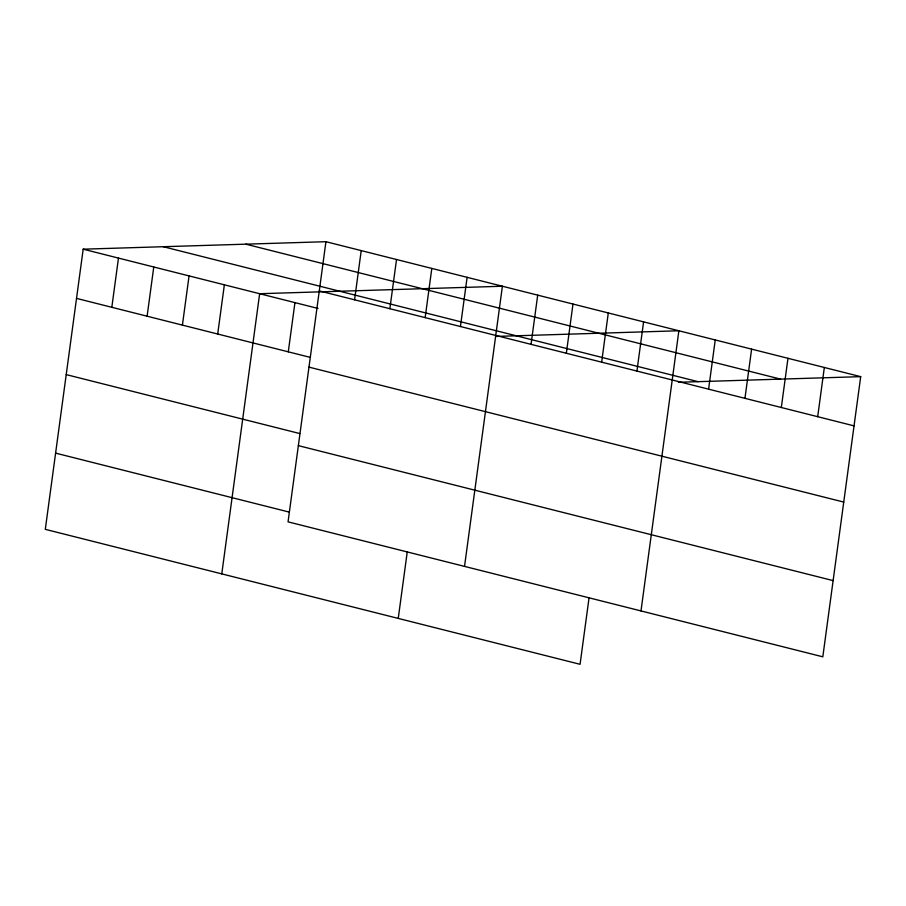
<?xml version="1.0" encoding="UTF-8"?>
<svg xmlns="http://www.w3.org/2000/svg" width="906" height="906" viewBox="0 0 906 906"><rect width="100%" height="100%" fill="white"/><g stroke="black" fill="none" stroke-linecap="round" stroke-linejoin="round"><path stroke-width="1.36" d="M325.934 241.698L288.051 521.856L822.818 656.816L860.7 376.658L325.934 241.698L83.182 249.184L45.3 529.342L580.067 664.302L589.081 597.62M111.823 307.304L118.471 258.085M147.112 316.205L153.771 266.998M182.412 325.118L189.06 275.9M217.7 334.02L224.36 284.812M221.777 573.883L259.648 293.714L502.4 286.239L464.529 566.397M288.289 351.834L294.948 302.627M354.574 299.818L361.222 250.6M389.863 308.72L396.522 259.512M425.163 317.632L431.811 268.425M398.244 618.413L407.27 551.731M460.452 326.534L467.111 277.327M531.041 344.348L537.7 295.141M566.341 353.261L572.988 304.054M601.641 362.162L608.288 312.955M636.929 371.075L643.588 321.868M640.995 610.927L678.877 330.769L496.556 336.398M708.594 389.161L715.242 339.954M744.958 398.334L751.606 349.127M781.323 407.519L787.971 358.3M817.688 416.692L824.335 367.485M678.379 382.275L860.7 376.658M245.82 244.167L780.587 379.127M163.284 246.715L698.062 381.675M319.274 290.905L854.041 425.865M83.182 249.184L318.029 308.448M76.523 298.391L310.011 357.315M308.969 367.123L843.746 502.083M66.217 374.608L299.705 433.532M298.357 445.639L833.124 580.61M55.606 453.125L289.093 512.06"/></g></svg>
